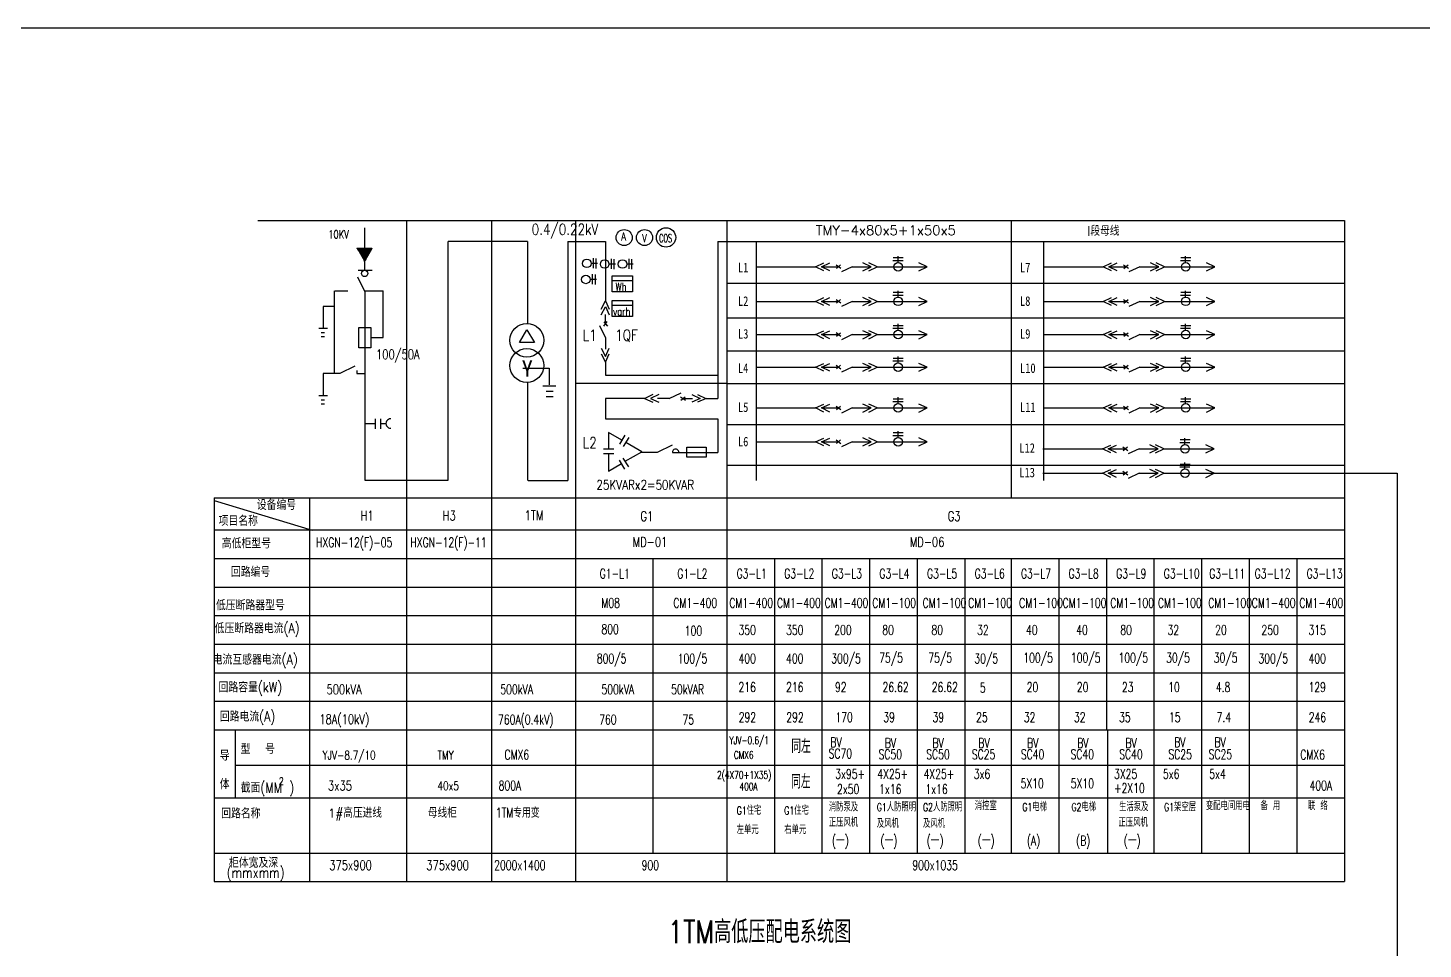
# Model space of a CAD drawing. Extents: x -170759 to 304867, y -311201 to 112352.
# Drawn here: x -86677 to -52044, y 8498 to 31360 of the extents above; entities that cross this region are included whole.
import ezdxf

# ---------------------------------------------------------------- set-up
doc = ezdxf.new("R2010")
doc.units = 0
doc.linetypes.add('CENTER2', pattern=[1.125, 0.75, -0.125, 0.125, -0.125])
doc.layers.get('0').update_dxf_attribs({"linetype": 'CONTINUOUS'})
doc.layers.add('LAYER1', color=1, linetype='CONTINUOUS')
doc.styles.add('HZFS', font='txt.shx', dxfattribs={"width": 0.8, "bigfont": 'msi_fsx.shx'})
doc.styles.add('HZS', font='txt', dxfattribs={"width": 0.7, "bigfont": 'HZS'})

msp = doc.modelspace()

# ---------------------------------------------------------------- hatches: boundary and pattern name
at = {"layer": 'LAYER1'}
h = msp.add_hatch(dxfattribs=at)
h.set_pattern_fill('ANSI31', color=256, scale=2.363636, style=0)
h.set_pattern_definition([(45, (-80313.4157, 7923.24925), (-0.2089179126, 0.2089179126), [])])
h.paths.add_polyline_path([(-78509.24282, 25893.03421), (-78320.73778, 25566.53389), (-78132.23273, 25893.03421)])

# ---------------------------------------------------------------- linework, layer by layer
for p, q in [((-80970.48861, 26582.46873), (-53997.73842, 26582.46873)), ((-77281.72627, 26582.46873), (-77281.72627, 10171.73502)), ((-75168.13085, 26582.46873), (-75168.13085, 10171.73502)), ((-73087.60491, 26582.46873), (-73087.60491, 10171.73502)), ((-69328.96659, 26582.46873), (-69328.96659, 19695.90723)), ((-62270.46569, 26582.46873), (-62270.46569, 19695.90723)), ((-53997.73842, 26582.46873), (-53997.73842, 10171.73502)), ((-69328.96659, 22534.22937), (-73087.60491, 22534.22937)), ((-69328.96659, 19695.90723), (-69328.96659, 10171.73502)), ((-71161.37266, 18192.4931), (-71161.37266, 10880.82593)), ((-68147.14841, 18192.4931), (-68147.14841, 13937.94764)), ((-66965.33022, 18192.4931), (-66965.33022, 13937.94764)), ((-65783.51204, 18192.4931), (-65783.51204, 10880.82593)), ((-64601.69386, 18192.4931), (-64601.69386, 10880.82593)), ((-63419.87568, 18192.4931), (-63419.87568, 10880.82593)), ((-62270.46569, 18192.4931), (-62270.46569, 10880.82593)), ((-61088.64751, 18192.4931), (-61088.64751, 10880.82593)), ((-59906.82933, 18192.4931), (-59906.82933, 13937.94764)), ((-58725.01115, 18192.4931), (-58725.01115, 10880.82593)), ((-57543.19297, 18192.4931), (-57543.19297, 13937.94764)), ((-56361.37478, 18192.4931), (-56361.37478, 10880.82593)), ((-55179.5566, 18192.4931), (-55179.5566, 10880.82593)), ((-68147.14841, 13953.88932), (-68147.14841, 10880.82593)), ((-66965.33022, 13953.88932), (-66965.33022, 10880.82593)), ((-59874.42113, 13937.94764), (-59874.42113, 10880.82593)), ((-57543.19297, 13937.94764), (-57543.19297, 10880.82593)), ((-56361.37478, 13937.94764), (-56361.37478, 10880.82593))]:
    msp.add_line(p, q)
at = {"color": 0}
for p, q in [((-82053.44754, 19695.90723), (-82053.44754, 10171.73502)), ((-82053.44754, 19694.72542), (-82052.26572, 19695.90723)), ((-82053.44754, 19629.16673), (-79622.19998, 18897.03159)), ((-79689.81117, 19695.90723), (-79689.81117, 10171.73502)), ((-81533.4781, 13937.94764), (-81533.4781, 12255.00128))]:
    msp.add_line(p, q, dxfattribs=at)
msp.add_lwpolyline([(-90090.22919, 31360.00476), (-22667.39095, 31360.00476), (-22667.39095, -14134.71381), (-90090.22919, -14134.71381)], close=True)
at = {"layer": 'LAYER1'}
for p, q in [((-78315.09354, 25343.96417), (-78315.09354, 26396.02181)), ((-76245.57125, 20132.76919), (-76245.57125, 26056.15048)), ((-74277.44593, 26056.15048), (-76245.57125, 26056.15048)), ((-74277.44593, 26056.15048), (-74277.44593, 24026.54588)), ((-73276.30192, 26056.15048), (-73276.30192, 20124.24696)), ((-73276.30192, 26056.15048), (-72341.10997, 26056.15048)), ((-72341.10997, 26056.15048), (-72341.10997, 24586.6467)), ((-72341.10997, 26056.15048), (-72341.10997, 24586.6467)), ((-69552.41377, 26056.15048), (-69552.41377, 22162.50197)), ((-69552.41377, 26056.15048), (-53997.73842, 26056.15048)), ((-68600.07463, 26056.15048), (-68600.07463, 20124.24696)), ((-61463.45495, 26056.15048), (-61463.45495, 20124.24696)), ((-72645.01163, 25647.93493), (-72645.01163, 25396.78086)), ((-72576.52564, 25639.74544), (-72576.52564, 25388.59137)), ((-72202.43385, 25631.55595), (-72202.43385, 25380.40188)), ((-71759.85607, 25631.5559), (-71759.85607, 25380.40183)), ((-65197.48602, 25659.53246), (-64946.33195, 25659.53246)), ((-65077.20811, 25540.00716), (-65077.20811, 25698.23211)), ((-58060.86633, 25659.53246), (-57809.71226, 25659.53246)), ((-57940.58843, 25540.00716), (-57940.58843, 25698.23211)), ((-78479.012, 25347.09959), (-78133.5004, 25347.09959)), ((-72696.05094, 25519.46753), (-72537.82599, 25519.46753)), ((-72253.47316, 25503.08855), (-72095.24821, 25503.08855)), ((-72133.94786, 25623.36645), (-72133.94786, 25372.21238)), ((-71810.89538, 25503.0885), (-71652.67043, 25503.0885)), ((-71691.37008, 25623.3664), (-71691.37008, 25372.21233)), ((-68600.07463, 25432.56869), (-67123.64655, 25432.56869)), ((-67123.64655, 25432.56869), (-66917.30234, 25526.43449)), ((-66917.49942, 25329.4149), (-67123.64655, 25432.56869)), ((-66980.27443, 25432.56869), (-66773.93021, 25526.43449)), ((-66774.1273, 25329.4149), (-66980.27443, 25432.56869)), ((-66980.27443, 25432.56869), (-66559.686, 25432.56869)), ((-66496.47216, 25385.95384), (-66614.90998, 25473.29169)), ((-66608.6764, 25392.19226), (-66502.70574, 25479.53011)), ((-66213.18171, 25433.43781), (-66482.46717, 25306.31759)), ((-66213.18171, 25433.43781), (-65742.84426, 25433.43781)), ((-65742.84426, 25433.43781), (-65949.18847, 25527.30362)), ((-65948.99138, 25330.28403), (-65742.84426, 25433.43781)), ((-65599.47214, 25433.43781), (-65805.81635, 25527.30362)), ((-65805.61926, 25330.28403), (-65599.47214, 25433.43781)), ((-65599.47214, 25433.43781), (-64354.53983, 25433.43781)), ((-65205.67551, 25591.04647), (-64954.52144, 25591.04647)), ((-64354.53983, 25433.43781), (-64560.88405, 25527.30362)), ((-64560.68696, 25330.28403), (-64354.53983, 25433.43781)), ((-61463.45495, 25432.56869), (-59987.02687, 25432.56869)), ((-59987.02687, 25432.56869), (-59780.68265, 25526.43449)), ((-59780.87974, 25329.4149), (-59987.02687, 25432.56869)), ((-59843.65474, 25432.56869), (-59637.31053, 25526.43449)), ((-59637.50762, 25329.4149), (-59843.65474, 25432.56869)), ((-59843.65474, 25432.56869), (-59423.06631, 25432.56869)), ((-59359.85248, 25385.95384), (-59478.2903, 25473.29169)), ((-59472.05672, 25392.19226), (-59366.08605, 25479.53011)), ((-59076.56203, 25433.43781), (-59345.84749, 25306.31759)), ((-59076.56203, 25433.43781), (-58606.22457, 25433.43781)), ((-58606.22457, 25433.43781), (-58812.56879, 25527.30362)), ((-58812.3717, 25330.28403), (-58606.22457, 25433.43781)), ((-58462.85245, 25433.43781), (-58669.19666, 25527.30362)), ((-58668.99958, 25330.28403), (-58462.85245, 25433.43781)), ((-58462.85245, 25433.43781), (-57217.92015, 25433.43781)), ((-58069.05583, 25591.04647), (-57817.90176, 25591.04647)), ((-57217.92015, 25433.43781), (-57424.26436, 25527.30362)), ((-57424.06727, 25330.28403), (-57217.92015, 25433.43781)), ((-78495.25091, 25184.40939), (-78311.13458, 24808.89808)), ((-72719.43344, 25122.27357), (-72561.20849, 25122.27357)), ((-72668.39413, 25250.74097), (-72668.39413, 24999.5869)), ((-72599.90814, 25242.55148), (-72599.90814, 24991.39741)), ((-72174.815, 25092.7095), (-71671.14033, 25092.7095)), ((-78310.49515, 24806.72237), (-78310.49515, 20132.76919)), ((-67123.64655, 24572.39417), (-66917.30234, 24666.25997)), ((-66980.27443, 24572.39417), (-66773.93021, 24666.25997)), ((-66496.47216, 24525.77932), (-66614.90998, 24613.11717)), ((-66608.6764, 24532.01774), (-66502.70574, 24619.35559)), ((-65742.84426, 24573.26329), (-65949.18847, 24667.1291)), ((-65599.47214, 24573.26329), (-65805.81635, 24667.1291)), ((-65205.67551, 24730.87194), (-64954.52144, 24730.87194)), ((-65197.48602, 24799.35793), (-64946.33195, 24799.35793)), ((-65077.20811, 24679.83264), (-65077.20811, 24838.05759)), ((-64354.53983, 24573.26329), (-64560.88405, 24667.1291)), ((-59987.02687, 24572.39417), (-59780.68265, 24666.25997)), ((-59843.65474, 24572.39417), (-59637.31053, 24666.25997)), ((-59359.85248, 24525.77932), (-59478.2903, 24613.11717)), ((-59472.05672, 24532.01774), (-59366.08605, 24619.35559)), ((-58606.22457, 24573.26329), (-58812.56879, 24667.1291)), ((-58462.85245, 24573.26329), (-58669.19666, 24667.1291)), ((-58069.05583, 24730.87194), (-57817.90176, 24730.87194)), ((-58060.86633, 24799.35793), (-57809.71226, 24799.35793)), ((-57940.58843, 24679.83264), (-57940.58843, 24838.05759)), ((-57217.92015, 24573.26329), (-57424.26436, 24667.1291)), ((-79063.31407, 24448.14228), (-79346.48227, 24448.14228)), ((-79346.48227, 24448.14228), (-79346.48227, 23906.42202)), ((-72443.39462, 24378.58899), (-72341.10997, 24582.99922)), ((-72443.39462, 24235.21687), (-72341.10997, 24439.62709)), ((-72341.10997, 24586.6467), (-72246.37503, 24378.3919)), ((-72341.10997, 24443.27458), (-72246.37503, 24235.01978)), ((-72337.93283, 24017.72301), (-72337.93283, 24250.1793)), ((-72174.815, 24483.18325), (-71671.14033, 24483.18325)), ((-68600.07463, 24572.39417), (-67123.64655, 24572.39417)), ((-66917.49942, 24469.24038), (-67123.64655, 24572.39417)), ((-66774.1273, 24469.24038), (-66980.27443, 24572.39417)), ((-66980.27443, 24572.39417), (-66559.686, 24572.39417)), ((-66213.18171, 24573.26329), (-66482.46717, 24446.14307)), ((-66213.18171, 24573.26329), (-65742.84426, 24573.26329)), ((-65948.99138, 24470.10951), (-65742.84426, 24573.26329)), ((-65805.61926, 24470.10951), (-65599.47214, 24573.26329)), ((-65599.47214, 24573.26329), (-64354.53983, 24573.26329)), ((-64560.68696, 24470.10951), (-64354.53983, 24573.26329)), ((-61463.45495, 24572.39417), (-59987.02687, 24572.39417)), ((-59780.87974, 24469.24038), (-59987.02687, 24572.39417)), ((-59637.50762, 24469.24038), (-59843.65474, 24572.39417)), ((-59843.65474, 24572.39417), (-59423.06631, 24572.39417)), ((-59076.56203, 24573.26329), (-59345.84749, 24446.14307)), ((-59076.56203, 24573.26329), (-58606.22457, 24573.26329)), ((-58812.3717, 24470.10951), (-58606.22457, 24573.26329)), ((-58668.99958, 24470.10951), (-58462.85245, 24573.26329)), ((-58462.85245, 24573.26329), (-57217.92015, 24573.26329)), ((-57424.06727, 24470.10951), (-57217.92015, 24573.26329)), ((-79456.29009, 23906.42202), (-79236.67445, 23906.42202)), ((-72339.67858, 23673.70024), (-72478.12394, 23966.97632)), ((-72384.54767, 23954.50917), (-72297.20982, 24072.94699)), ((-72378.30925, 24066.71341), (-72290.97141, 23960.74275)), ((-65205.67551, 23907.23909), (-64954.52144, 23907.23909)), ((-65197.48602, 23975.72508), (-64946.33195, 23975.72508)), ((-65077.20811, 23856.19978), (-65077.20811, 24014.42473)), ((-58069.05583, 23907.23909), (-57817.90176, 23907.23909)), ((-58060.86633, 23975.72508), (-57809.71226, 23975.72508)), ((-57940.58843, 23856.19978), (-57940.58843, 24014.42473)), ((-79393.54276, 23796.69954), (-79315.10857, 23796.69954)), ((-79393.54276, 23702.65169), (-79315.10857, 23702.65169)), ((-78166.94371, 23672.72751), (-77854.24208, 23672.72751)), ((-72339.67858, 23673.70024), (-72339.07317, 23670.99959)), ((-72339.07317, 23670.99959), (-72339.07317, 23385.41658)), ((-68600.07463, 23748.76131), (-67123.64655, 23748.76131)), ((-67123.64655, 23748.76131), (-66917.30234, 23842.62712)), ((-66917.49942, 23645.60753), (-67123.64655, 23748.76131)), ((-66980.27443, 23748.76131), (-66773.93021, 23842.62712)), ((-66774.1273, 23645.60753), (-66980.27443, 23748.76131)), ((-66980.27443, 23748.76131), (-66559.686, 23748.76131)), ((-66496.47216, 23702.14647), (-66614.90998, 23789.48432)), ((-66608.6764, 23708.38489), (-66502.70574, 23795.72273)), ((-66213.18171, 23749.63044), (-66482.46717, 23622.51021)), ((-66213.18171, 23749.63044), (-65742.84426, 23749.63044)), ((-65742.84426, 23749.63044), (-65949.18847, 23843.49625)), ((-65948.99138, 23646.47666), (-65742.84426, 23749.63044)), ((-65599.47214, 23749.63044), (-65805.81635, 23843.49625)), ((-65805.61926, 23646.47666), (-65599.47214, 23749.63044)), ((-65599.47214, 23749.63044), (-64354.53983, 23749.63044)), ((-64354.53983, 23749.63044), (-64560.88405, 23843.49625)), ((-64560.68696, 23646.47666), (-64354.53983, 23749.63044)), ((-61463.45495, 23748.76131), (-59987.02687, 23748.76131)), ((-59987.02687, 23748.76131), (-59780.68265, 23842.62712)), ((-59780.87974, 23645.60753), (-59987.02687, 23748.76131)), ((-59843.65474, 23748.76131), (-59637.31053, 23842.62712)), ((-59637.50762, 23645.60753), (-59843.65474, 23748.76131)), ((-59843.65474, 23748.76131), (-59423.06631, 23748.76131)), ((-59359.85248, 23702.14647), (-59478.2903, 23789.48432)), ((-59472.05672, 23708.38489), (-59366.08605, 23795.72273)), ((-59076.56203, 23749.63044), (-59345.84749, 23622.51021)), ((-59076.56203, 23749.63044), (-58606.22457, 23749.63044)), ((-58606.22457, 23749.63044), (-58812.56879, 23843.49625)), ((-58812.3717, 23646.47666), (-58606.22457, 23749.63044)), ((-58462.85245, 23749.63044), (-58669.19666, 23843.49625)), ((-58668.99958, 23646.47666), (-58462.85245, 23749.63044)), ((-58462.85245, 23749.63044), (-57217.92015, 23749.63044)), ((-57217.92015, 23749.63044), (-57424.26436, 23843.49625)), ((-57424.06727, 23646.47666), (-57217.92015, 23749.63044)), ((-72443.39462, 23411.99154), (-72341.10997, 23207.58131)), ((-72443.39462, 23268.61941), (-72341.10997, 23064.20919)), ((-72341.10997, 23203.93382), (-72246.37503, 23412.18862)), ((-72341.10997, 23060.5617), (-72246.37503, 23268.8165)), ((-65077.20811, 23048.06398), (-65077.20811, 23206.28893)), ((-57940.58843, 23048.06398), (-57940.58843, 23206.28893)), ((-78559.12205, 22964.16002), (-78934.63336, 22780.0437)), ((-78513.59373, 22857.83846), (-78513.59373, 22780.0437)), ((-74391.8818, 22916.90546), (-73733.76453, 22916.90546)), ((-73733.76453, 22916.90546), (-73733.76453, 22505.90185)), ((-72341.10997, 23064.20919), (-72341.10997, 22742.97949)), ((-68600.07463, 22940.62551), (-67123.64655, 22940.62551)), ((-67123.64655, 22940.62551), (-66917.30234, 23034.49132)), ((-66917.49942, 22837.47173), (-67123.64655, 22940.62551)), ((-66980.27443, 22940.62551), (-66773.93021, 23034.49132)), ((-66774.1273, 22837.47173), (-66980.27443, 22940.62551)), ((-66980.27443, 22940.62551), (-66559.686, 22940.62551)), ((-66496.47216, 22894.01066), (-66614.90998, 22981.34851)), ((-66608.6764, 22900.24908), (-66502.70574, 22987.58693)), ((-66213.18171, 22941.49463), (-66482.46717, 22814.37441)), ((-66213.18171, 22941.49463), (-65742.84426, 22941.49463)), ((-65742.84426, 22941.49463), (-65949.18847, 23035.36044)), ((-65948.99138, 22838.34085), (-65742.84426, 22941.49463)), ((-65599.47214, 22941.49463), (-65805.81635, 23035.36044)), ((-65805.61926, 22838.34085), (-65599.47214, 22941.49463)), ((-65599.47214, 22941.49463), (-64354.53983, 22941.49463)), ((-65205.67551, 23099.10329), (-64954.52144, 23099.10329)), ((-65197.48602, 23167.58928), (-64946.33195, 23167.58928)), ((-64354.53983, 22941.49463), (-64560.88405, 23035.36044)), ((-64560.68696, 22838.34085), (-64354.53983, 22941.49463)), ((-61463.45495, 22940.62551), (-59987.02687, 22940.62551)), ((-59987.02687, 22940.62551), (-59780.68265, 23034.49132)), ((-59780.87974, 22837.47173), (-59987.02687, 22940.62551)), ((-59843.65474, 22940.62551), (-59637.31053, 23034.49132)), ((-59637.50762, 22837.47173), (-59843.65474, 22940.62551)), ((-59843.65474, 22940.62551), (-59423.06631, 22940.62551)), ((-59359.85248, 22894.01066), (-59478.2903, 22981.34851)), ((-59472.05672, 22900.24908), (-59366.08605, 22987.58693)), ((-59076.56203, 22941.49463), (-59345.84749, 22814.37441)), ((-59076.56203, 22941.49463), (-58606.22457, 22941.49463)), ((-58606.22457, 22941.49463), (-58812.56879, 23035.36044)), ((-58812.3717, 22838.34085), (-58606.22457, 22941.49463)), ((-58462.85245, 22941.49463), (-58669.19666, 23035.36044)), ((-58668.99958, 22838.34085), (-58462.85245, 22941.49463)), ((-58462.85245, 22941.49463), (-57217.92015, 22941.49463)), ((-58069.05583, 23099.10329), (-57817.90176, 23099.10329)), ((-58060.86633, 23167.58928), (-57809.71226, 23167.58928)), ((-57217.92015, 22941.49463), (-57424.26436, 23035.36044)), ((-57424.06727, 22838.34085), (-57217.92015, 22941.49463)), ((-78936.80907, 22779.40427), (-79346.48227, 22779.40427)), ((-79346.48227, 22779.40427), (-79346.48227, 22237.68401)), ((-79011.94595, 22780.0437), (-79014.12166, 22779.40427)), ((-78961.19274, 22780.0437), (-78963.36845, 22779.40427)), ((-78513.59373, 22780.0437), (-78310.49515, 22780.0437)), ((-74277.44593, 22563.51154), (-74277.44593, 20124.24696)), ((-72341.10997, 22742.97949), (-69552.41377, 22742.97949)), ((-79456.29009, 22237.68401), (-79236.67445, 22237.68401)), ((-73898.29383, 22473.02159), (-73569.23515, 22473.02159)), ((-73816.02913, 22341.50045), (-73635.04692, 22341.50045)), ((-73816.02913, 22209.97927), (-73635.04692, 22209.97927)), ((-71161.63931, 22264.78663), (-71366.04954, 22162.50197)), ((-71018.26719, 22264.78663), (-71222.67741, 22162.50197)), ((-70756.55849, 22161.07059), (-70463.2824, 22299.51594)), ((-70475.74955, 22205.93968), (-70357.31173, 22118.60183)), ((-70363.54531, 22199.70126), (-70469.51597, 22112.36341)), ((-70195.04185, 22264.78663), (-69990.63163, 22162.50197)), ((-70051.66973, 22264.78663), (-69847.25951, 22162.50197)), ((-65077.20811, 22034.84246), (-65077.20811, 22193.06741)), ((-57940.58843, 22034.84246), (-57940.58843, 22193.06741)), ((-79393.54276, 22127.96152), (-79315.10857, 22127.96152)), ((-79393.54276, 22033.91367), (-79315.10857, 22033.91367)), ((-71369.69702, 22162.50197), (-72336.01858, 22162.50197)), ((-72336.01858, 22162.50197), (-72336.01858, 21654.15469)), ((-71369.69702, 22162.50197), (-71161.44222, 22067.76704)), ((-71226.3249, 22162.50197), (-71018.0701, 22067.76704)), ((-70759.25913, 22160.46518), (-71044.84214, 22160.46518)), ((-70756.55849, 22161.07059), (-70759.25913, 22160.46518)), ((-70412.53571, 22159.32483), (-70180.07942, 22159.32483)), ((-69986.98414, 22162.50197), (-70195.23894, 22067.76704)), ((-69843.61202, 22162.50197), (-70051.86682, 22067.76704)), ((-69843.61202, 22162.50197), (-69552.41377, 22162.50197)), ((-68600.07463, 21927.40399), (-67123.64655, 21927.40399)), ((-67123.64655, 21927.40399), (-66917.30234, 22021.2698)), ((-66917.49942, 21824.25021), (-67123.64655, 21927.40399)), ((-66980.27443, 21927.40399), (-66773.93021, 22021.2698)), ((-66774.1273, 21824.25021), (-66980.27443, 21927.40399)), ((-66980.27443, 21927.40399), (-66559.686, 21927.40399)), ((-66496.47216, 21880.78915), (-66614.90998, 21968.127)), ((-66608.6764, 21887.02756), (-66502.70574, 21974.36541)), ((-66213.18171, 21928.27312), (-66482.46717, 21801.15289)), ((-66213.18171, 21928.27312), (-65742.84426, 21928.27312)), ((-65742.84426, 21928.27312), (-65949.18847, 22022.13892)), ((-65948.99138, 21825.11933), (-65742.84426, 21928.27312)), ((-65599.47214, 21928.27312), (-65805.81635, 22022.13892)), ((-65805.61926, 21825.11933), (-65599.47214, 21928.27312)), ((-65599.47214, 21928.27312), (-64354.53983, 21928.27312)), ((-65205.67551, 22085.88177), (-64954.52144, 22085.88177)), ((-65197.48602, 22154.36776), (-64946.33195, 22154.36776)), ((-64354.53983, 21928.27312), (-64560.88405, 22022.13892)), ((-64560.68696, 21825.11933), (-64354.53983, 21928.27312)), ((-61463.45495, 21927.40399), (-59987.02687, 21927.40399)), ((-59987.02687, 21927.40399), (-59780.68265, 22021.2698)), ((-59780.87974, 21824.25021), (-59987.02687, 21927.40399)), ((-59843.65474, 21927.40399), (-59637.31053, 22021.2698)), ((-59637.50762, 21824.25021), (-59843.65474, 21927.40399)), ((-59843.65474, 21927.40399), (-59423.06631, 21927.40399)), ((-59359.85248, 21880.78915), (-59478.2903, 21968.127)), ((-59472.05672, 21887.02756), (-59366.08605, 21974.36541)), ((-59076.56203, 21928.27312), (-59345.84749, 21801.15289)), ((-59076.56203, 21928.27312), (-58606.22457, 21928.27312)), ((-58606.22457, 21928.27312), (-58812.56879, 22022.13892)), ((-58812.3717, 21825.11933), (-58606.22457, 21928.27312)), ((-58462.85245, 21928.27312), (-58669.19666, 22022.13892)), ((-58668.99958, 21825.11933), (-58462.85245, 21928.27312)), ((-58462.85245, 21928.27312), (-57217.92015, 21928.27312)), ((-58069.05583, 22085.88177), (-57817.90176, 22085.88177)), ((-58060.86633, 22154.36776), (-57809.71226, 22154.36776)), ((-57217.92015, 21928.27312), (-57424.26436, 22022.13892)), ((-57424.06727, 21825.11933), (-57217.92015, 21928.27312)), ((-78310.49515, 21541.41753), (-78059.14572, 21541.41753)), ((-78059.14572, 21658.62278), (-78059.14572, 21407.46871)), ((-77925.09262, 21658.62278), (-77925.09262, 21407.46871)), ((-77925.09262, 21541.41753), (-77790.94844, 21541.41753)), ((-72336.01858, 21654.15469), (-69549.80101, 21654.15469)), ((-69549.80101, 21654.15469), (-69549.80101, 20822.96495)), ((-71858.069, 21252.04749), (-71991.75337, 21032.03261)), ((-71763.70361, 21194.70965), (-71897.38798, 20974.69477)), ((-67123.64655, 21087.94304), (-66917.30234, 21181.80884)), ((-66980.27443, 21087.94304), (-66773.93021, 21181.80884)), ((-66496.47216, 21041.32819), (-66614.90998, 21128.66604)), ((-66608.6764, 21047.56661), (-66502.70574, 21134.90446)), ((-65742.84426, 21088.81216), (-65949.18847, 21182.67797)), ((-65599.47214, 21088.81216), (-65805.81635, 21182.67797)), ((-65205.67551, 21246.42082), (-64954.52144, 21246.42082)), ((-65197.48602, 21314.90681), (-64946.33195, 21314.90681)), ((-65077.20811, 21195.38151), (-65077.20811, 21353.60646)), ((-64354.53983, 21088.81216), (-64560.88405, 21182.67797)), ((-58077.07043, 21141.14624), (-57825.91636, 21141.14624)), ((-57956.79253, 21021.62094), (-57956.79253, 21179.84589)), ((-72135.65549, 20903.95186), (-72393.10074, 20903.95186)), ((-72135.65549, 20793.53242), (-72393.10074, 20793.53242)), ((-71059.16952, 20822.96495), (-71468.96999, 20822.96495)), ((-71056.92656, 20823.48523), (-71059.16952, 20822.96495)), ((-70680.88149, 21007.86326), (-71056.92656, 20823.48523)), ((-70677.26552, 20822.96495), (-69549.80101, 20822.96495)), ((-68600.07463, 21087.94304), (-67123.64655, 21087.94304)), ((-66917.49942, 20984.78925), (-67123.64655, 21087.94304)), ((-66774.1273, 20984.78925), (-66980.27443, 21087.94304)), ((-66980.27443, 21087.94304), (-66559.686, 21087.94304)), ((-66213.18171, 21088.81216), (-66482.46717, 20961.69194)), ((-66213.18171, 21088.81216), (-65742.84426, 21088.81216)), ((-65948.99138, 20985.65838), (-65742.84426, 21088.81216)), ((-65805.61926, 20985.65838), (-65599.47214, 21088.81216)), ((-65599.47214, 21088.81216), (-64354.53983, 21088.81216)), ((-64560.68696, 20985.65838), (-64354.53983, 21088.81216)), ((-61479.65905, 20914.18247), (-60003.23096, 20914.18247)), ((-60003.23096, 20914.18247), (-59796.88675, 21008.04828)), ((-59797.08384, 20811.02869), (-60003.23096, 20914.18247)), ((-59859.85884, 20914.18247), (-59653.51463, 21008.04828)), ((-59653.71172, 20811.02869), (-59859.85884, 20914.18247)), ((-59859.85884, 20914.18247), (-59439.27041, 20914.18247)), ((-59376.05658, 20867.56763), (-59494.49439, 20954.90548)), ((-59488.26082, 20873.80605), (-59382.29015, 20961.14389)), ((-59092.76612, 20915.0516), (-59362.05159, 20787.93137)), ((-59092.76612, 20915.0516), (-58622.42867, 20915.0516)), ((-58622.42867, 20915.0516), (-58828.77288, 21008.91741)), ((-58828.5758, 20811.89782), (-58622.42867, 20915.0516)), ((-58479.05655, 20915.0516), (-58685.40076, 21008.91741)), ((-58685.20368, 20811.89782), (-58479.05655, 20915.0516)), ((-58479.05655, 20915.0516), (-57234.12425, 20915.0516)), ((-58085.25993, 21072.66025), (-57834.10586, 21072.66025)), ((-57234.12425, 20915.0516), (-57440.46846, 21008.91741)), ((-57440.27137, 20811.89782), (-57234.12425, 20915.0516)), ((-71858.069, 20408.63018), (-71991.75337, 20628.64506)), ((-71763.70361, 20465.96802), (-71897.38798, 20685.9829)), ((-58085.25993, 20465.83487), (-57834.10586, 20465.83487)), ((-58077.07043, 20534.32086), (-57825.91636, 20534.32086)), ((-57956.79253, 20414.79556), (-57956.79253, 20573.02051)), ((-78310.49515, 20132.76919), (-76245.57125, 20132.76919)), ((-74262.35294, 20124.24696), (-73276.30192, 20124.24696)), ((-61479.65905, 20307.35709), (-60003.23096, 20307.35709)), ((-60003.23096, 20307.35709), (-59796.88675, 20401.2229)), ((-59797.08384, 20204.20331), (-60003.23096, 20307.35709)), ((-59859.85884, 20307.35709), (-59653.51463, 20401.2229)), ((-59653.71172, 20204.20331), (-59859.85884, 20307.35709)), ((-59859.85884, 20307.35709), (-59439.27041, 20307.35709)), ((-59376.05658, 20260.74225), (-59494.49439, 20348.0801)), ((-59488.26082, 20266.98067), (-59382.29015, 20354.31851)), ((-59092.76612, 20308.22622), (-59362.05159, 20181.10599)), ((-59092.76612, 20308.22622), (-58622.42867, 20308.22622)), ((-58622.42867, 20308.22622), (-58828.77288, 20402.09202)), ((-58828.5758, 20205.07243), (-58622.42867, 20308.22622)), ((-58479.05655, 20308.22622), (-58685.40076, 20402.09202)), ((-58685.20368, 20205.07243), (-58479.05655, 20308.22622)), ((-58479.05655, 20308.22622), (-57234.12425, 20308.22622)), ((-57234.12425, 20308.22622), (-57440.46846, 20402.09202)), ((-57440.27137, 20205.07243), (-57234.12425, 20308.22622)), ((-57250.32835, 20308.22622), (-52684.3734, 20308.22622)), ((-52684.3734, 20308.22622), (-52684.3734, 1115.07803)), ((-82053.44754, 19695.90723), (-53997.73842, 19695.90723)), ((-82053.44754, 10171.73502), (-53997.73842, 10171.73502)), ((-82053.44754, 10171.73502), (-53997.73842, 10171.73502))]:
    msp.add_line(p, q, dxfattribs=at)
at = {"layer": 'LAYER1', "color": 0}
for p, q in [((-69328.96659, 25026.17255), (-53997.73842, 25026.17255)), ((-69328.96659, 24165.99803), (-53997.73842, 24165.99803)), ((-69328.96659, 23342.36518), (-53997.73842, 23342.36518)), ((-69328.96659, 22534.22937), (-53997.73842, 22534.22937)), ((-69328.96659, 21521.00785), (-53997.73842, 21521.00785)), ((-69328.96659, 20507.78634), (-53997.73842, 20507.78634)), ((-82053.44754, 18901.58401), (-53997.73842, 18901.58401)), ((-82053.44754, 18192.4931), (-53997.73842, 18192.4931)), ((-82053.44754, 17483.40219), (-53997.73842, 17483.40219)), ((-82053.44754, 16774.31128), (-53997.73842, 16774.31128)), ((-82053.44754, 16065.22037), (-53997.73842, 16065.22037)), ((-82053.44754, 15356.12946), (-53997.73842, 15356.12946)), ((-82053.44754, 15356.12946), (-53997.73842, 15356.12946)), ((-82053.44754, 14647.03855), (-53997.73842, 14647.03855)), ((-82053.44754, 13937.94764), (-53997.73842, 13937.94764)), ((-81533.4781, 13065.5183), (-53997.73842, 13065.5183)), ((-82053.44754, 12255.00128), (-53997.73842, 12255.00128)), ((-82053.44754, 10880.82593), (-53997.73842, 10880.82593))]:
    msp.add_line(p, q, dxfattribs=at)
at = {"layer": 'LAYER1', "linetype": 'CENTER2'}
for p, q in [((-79063.31407, 22779.40427), (-79063.31407, 24834.19969)), ((-79063.31407, 24834.19969), (-78735.07306, 24834.19969)), ((-78311.13458, 24834.19969), (-77854.24208, 24834.19969)), ((-77854.24208, 23672.72751), (-77854.24208, 24834.19969))]:
    msp.add_line(p, q, dxfattribs=at)
at = {"layer": 'LAYER1'}
for points in [[(-72174.815, 25207.12395), (-71671.14033, 25207.12395), (-71671.14033, 24806.53075), (-72174.815, 24806.53075)], [(-72174.815, 24597.5977), (-71671.14033, 24597.5977), (-71671.14033, 24197.0045), (-72174.815, 24197.0045)], [(-78464.99361, 23923.52177), (-78166.94371, 23923.52177), (-78166.94371, 23421.93325), (-78464.99361, 23421.93325)], [(-74288.85496, 23868.72258), (-74104.45446, 23549.33154), (-74473.25546, 23549.33154)], [(-69843.1669, 20953.02718), (-69843.1669, 20707.65049), (-70321.27952, 20707.65049), (-70321.27952, 20953.02718)]]:
    msp.add_lwpolyline(points, close=True, dxfattribs=at)
for points in [[(-71933.69846, 21127.57814), (-72267.94815, 21320.55729), (-72267.94815, 20903.95186)], [(-72267.94815, 20793.53242), (-72267.94815, 20361.67469), (-71943.39394, 20549.05615)], [(-71847.7439, 20604.27973), (-71437.53146, 20841.11599), (-71838.04841, 21072.35456)]]:
    msp.add_lwpolyline(points, dxfattribs=at)
for centre, radius in [((-71875.95544, 26156.82735), 200), ((-71370.59925, 26156.82735), 200), ((-70837.37398, 26159.1545), 240), ((-78316.21363, 25266.72006), 78.91266), ((-72802.62029, 25516.34824), 106.61499), ((-72360.04251, 25499.96926), 106.61499), ((-71917.46473, 25499.96921), 106.61499), ((-65074.08882, 25433.43781), 106.61499), ((-57937.46914, 25433.43781), 106.61499), ((-72826.00279, 25119.15428), 106.61499), ((-65074.08882, 24573.26329), 106.61499), ((-57937.46914, 24573.26329), 106.61499), ((-74292.94509, 23607.39145), 419.2038), ((-65074.08882, 23749.63044), 106.61499), ((-57937.46914, 23749.63044), 106.61499), ((-74292.94509, 22982.66598), 419.2038), ((-65074.08882, 22941.49463), 106.61499), ((-57937.46914, 22941.49463), 106.61499), ((-65074.08882, 21928.27312), 106.61499), ((-57937.46914, 21928.27312), 106.61499), ((-65074.08882, 21088.81216), 106.61499), ((-57953.67323, 20915.0516), 106.61499), ((-57953.67323, 20308.22622), 106.61499)]:
    msp.add_circle(centre, radius, dxfattribs=at)
for centre, radius, start, end in [((-77673.74319, 21541.41753), 117.20525, 87.029609759, 272.970390241), ((-70598.57082, 20828.82599), 78.91266, 355.74057779, 184.25942221)]:
    msp.add_arc(centre, radius, start, end, dxfattribs=at)

# ---------------------------------------------------------------- texts
for s, height, style, width, p in [('10KV', 200, 'HZFS', 0.75, (-79219.2665, 26136.78539)), ('0.4/0.22kV', 272.727273, 'HZS', 0.8, (-74173.0352, 26224.85652)), ('A', 200, 'HZFS', 0.75, (-71946.52981, 26085.09103)), ('V', 200, 'HZFS', 0.75, (-71426.99169, 26041.18433)), ('COS', 200, 'HZFS', 0.6, (-71009.52359, 26041.18433)), ('Wh', 200, 'HZFS', 0.75, (-72090.93602, 24834.41178)), ('varh', 200, 'HZFS', 0.75, (-72150.23873, 24224.88553)), ('L1', 272.727273, 'HZS', 0.8, (-72902.39397, 23596.08453)), ('1QF', 272.727273, 'HZS', 0.8, (-72098.74673, 23596.08453)), ('100/50A', 240, 'HZS', 0.75, (-78035.05256, 23138.12171)), ('L2', 272.727273, 'HZS', 0.8, (-72902.39397, 20929.0958)), ('25KVARx2=50KVAR', 236.3636364, 'HZFS', 0.8, (-72565.63463, 19902.4997)), ('H1', 240, 'HZS', 0.75, (-78421.63109, 19135.99114)), ('H3', 240, 'HZS', 0.75, (-76379.73659, 19135.99114)), ('1TM', 240, 'HZS', 0.75, (-74343.35042, 19142.41651)), ('G1', 240, 'HZS', 0.75, (-71472.6714, 19121.37382)), ('G3', 240, 'HZS', 0.75, (-63843.70126, 19121.37382)), ('HXGN-12(F)-05', 240, 'HZS', 0.7, (-79524.56431, 18471.24514)), ('HXGN-12(F)-11', 240, 'HZS', 0.7, (-77182.12933, 18471.24514)), ('MD-01', 240, 'HZS', 0.75, (-71662.76398, 18482.30015)), ('MD-06', 240, 'HZS', 0.75, (-64783.47753, 18482.30015)), ('G1-L1', 240, 'HZFS', 0.7, (-72483.9464, 17697.30305)), ('G1-L2', 240, 'HZFS', 0.7, (-70557.71415, 17697.30305)), ('G3-L1', 240, 'HZFS', 0.7, (-69085.85838, 17697.30305)), ('G3-L2', 240, 'HZFS', 0.7, (-67904.0402, 17697.30305)), ('G3-L3', 240, 'HZFS', 0.7, (-66722.22202, 17697.30305)), ('G3-L4', 240, 'HZFS', 0.7, (-65540.40384, 17697.30305)), ('G3-L5', 240, 'HZFS', 0.7, (-64358.58566, 17697.30305)), ('G3-L6', 240, 'HZFS', 0.7, (-63176.76748, 17697.30305)), ('G3-L7', 240, 'HZFS', 0.7, (-62027.35749, 17697.30305)), ('G3-L8', 240, 'HZFS', 0.7, (-60845.53931, 17697.30305)), ('G3-L9', 240, 'HZFS', 0.7, (-59663.72113, 17697.30305)), ('G3-L10', 240, 'HZFS', 0.7, (-58481.90294, 17697.30305)), ('G3-L11', 240, 'HZFS', 0.7, (-57353.97593, 17697.30305)), ('G3-L12', 240, 'HZFS', 0.7, (-56226.04891, 17697.30305)), ('G3-L13', 240, 'HZFS', 0.7, (-54936.4484, 17697.30305)), ('M08', 240, 'HZFS', 0.7, (-72440.9465, 16968.94405)), ('CM1-400', 240, 'HZFS', 0.7, (-70654.54879, 16968.94405)), ('CM1-400', 240, 'HZFS', 0.7, (-69264.77068, 16968.94405)), ('CM1-400', 240, 'HZFS', 0.7, (-68082.9525, 16968.94405)), ('CM1-400', 240, 'HZFS', 0.7, (-66901.13432, 16968.94405)), ('CM1-100', 240, 'HZFS', 0.7, (-65718.52251, 16968.94405)), ('CM1-100', 240, 'HZFS', 0.7, (-64468.24616, 16968.94405)), ('CM1-100', 240, 'HZFS', 0.7, (-63337.42659, 16968.94405)), ('CM1-100', 240, 'HZFS', 0.7, (-62072.2016, 16968.94405)), ('CM1-100', 240, 'HZFS', 0.7, (-60992.04341, 16968.94405)), ('CM1-100', 240, 'HZFS', 0.7, (-59810.22522, 16968.94405)), ('CM1-100', 240, 'HZFS', 0.7, (-58627.61342, 16968.94405)), ('CM1-100', 240, 'HZFS', 0.7, (-57377.33707, 16968.94405)), ('CM1-400', 240, 'HZFS', 0.7, (-56297.17888, 16968.94405)), ('CM1-400', 240, 'HZFS', 0.7, (-55115.36069, 16968.94405)), ('800', 240, 'HZFS', 0.7, (-72440.9465, 16316.3512)), ('100', 240, 'HZFS', 0.7, (-70371.80948, 16279.75467)), ('350', 240, 'HZFS', 0.7, (-69038.63844, 16297.32893)), ('350', 240, 'HZFS', 0.7, (-67856.82026, 16297.32893)), ('200', 240, 'HZFS', 0.7, (-66660.89506, 16298.20757)), ('80', 240, 'HZFS', 0.7, (-65469.04208, 16298.20757)), ('80', 240, 'HZFS', 0.7, (-64248.30832, 16298.20757)), ('32', 240, 'HZFS', 0.7, (-63115.44051, 16298.20757)), ('40', 240, 'HZFS', 0.7, (-61901.21413, 16298.20757)), ('40', 240, 'HZFS', 0.7, (-60656.25103, 16298.20757)), ('80', 240, 'HZFS', 0.7, (-59559.95117, 16298.20757)), ('32', 240, 'HZFS', 0.7, (-58388.16779, 16298.20757)), ('20', 240, 'HZFS', 0.7, (-57206.3496, 16298.20757)), ('250', 240, 'HZFS', 0.7, (-56056.93962, 16298.20757)), ('315', 240, 'HZFS', 0.7, (-54889.22845, 16297.32893)), ('800/5', 240, 'HZFS', 0.7, (-72554.80852, 15589.11666)), ('100/5', 240, 'HZFS', 0.7, (-70547.20552, 15589.11666)), ('400', 240, 'HZFS', 0.7, (-69038.63844, 15588.23802)), ('400', 240, 'HZFS', 0.7, (-67856.82026, 15588.23802)), ('300/5', 240, 'HZFS', 0.7, (-66735.55071, 15589.11666)), ('75/5', 240, 'HZFS', 0.7, (-65546.17952, 15607.95324)), ('75/5', 240, 'HZFS', 0.7, (-64325.44576, 15607.95324)), ('30/5', 240, 'HZFS', 0.7, (-63183.33689, 15589.11666)), ('100/5', 240, 'HZFS', 0.7, (-61968.31677, 15607.95324)), ('100/5', 240, 'HZFS', 0.7, (-60786.49859, 15607.95324)), ('100/5', 240, 'HZFS', 0.7, (-59604.68041, 15607.95324)), ('30/5', 240, 'HZFS', 0.7, (-58422.86223, 15607.95324)), ('30/5', 240, 'HZFS', 0.7, (-57241.04405, 15607.95324)), ('300/5', 240, 'HZFS', 0.7, (-56131.59527, 15589.11666)), ('400', 240, 'HZFS', 0.7, (-54889.22845, 15588.23802)), ('500kVA', 240, 'HZS', 0.75, (-79263.91069, 14824.51155)), ('500kVA', 240, 'HZFS', 0.7, (-74950.02587, 14824.51155)), ('500kVA', 240, 'HZFS', 0.7, (-72440.48946, 14824.51155)), ('50kVAR', 240, 'HZFS', 0.7, (-70711.2395, 14824.51155)), ('216', 240, 'HZFS', 0.7, (-69038.63844, 14879.14711)), ('216', 240, 'HZFS', 0.7, (-67856.82026, 14879.14711)), ('92', 240, 'HZFS', 0.7, (-66644.24327, 14879.14711)), ('26.62', 240, 'HZFS', 0.7, (-65462.28234, 14879.14711)), ('26.62', 240, 'HZFS', 0.7, (-64241.54859, 14879.14711)), ('5', 240, 'HZFS', 0.7, (-63046.95687, 14863.54212)), ('20', 240, 'HZFS', 0.7, (-61884.4196, 14879.14711)), ('20', 240, 'HZFS', 0.7, (-60639.4565, 14879.14711)), ('23', 240, 'HZFS', 0.7, (-59520.78324, 14879.14711)), ('10', 240, 'HZFS', 0.7, (-58371.37325, 14879.14711)), ('4.8', 240, 'HZFS', 0.7, (-57189.55507, 14879.14711)), ('129', 240, 'HZFS', 0.7, (-54889.22845, 14879.14711)), ('18A(10kV)', 240, 'HZS', 0.75, (-79444.6834, 14084.27137)), ('760A(0.4kV)', 240, 'HZFS', 0.7, (-75006.16779, 14073.41349)), ('760', 240, 'HZFS', 0.7, (-72496.63138, 14073.41349)), ('75', 240, 'HZFS', 0.7, (-70429.83842, 14073.41349)), ('292', 240, 'HZFS', 0.7, (-69033.10633, 14132.80243)), ('292', 240, 'HZFS', 0.7, (-67851.28815, 14132.80243)), ('170', 240, 'HZFS', 0.7, (-66632.40093, 14132.80243)), ('39', 240, 'HZFS', 0.7, (-65443.10275, 14132.80243)), ('39', 240, 'HZFS', 0.7, (-64222.36899, 14132.80243)), ('25', 240, 'HZFS', 0.7, (-63139.42885, 14132.80243)), ('32', 240, 'HZFS', 0.7, (-61955.21383, 14132.80243)), ('32', 240, 'HZFS', 0.7, (-60710.25072, 14132.80243)), ('35', 240, 'HZFS', 0.7, (-59591.57746, 14132.80243)), ('15', 240, 'HZFS', 0.7, (-58352.19366, 14132.80243)), ('7.4', 240, 'HZFS', 0.7, (-57170.37547, 14132.80243)), ('246', 240, 'HZFS', 0.7, (-54883.69634, 14132.80243)), ('YJV-0.6/1', 192, 'HZFS', 0.7, (-69263.09343, 13584.7431)), ('同左', 345.6, 'HZFS', 0.7, (-67727.67358, 13362.39969)), ('BV', 240, 'HZFS', 0.7, (-66756.89075, 13512.47249)), ('BV', 240, 'HZFS', 0.7, (-65406.68566, 13493.99075)), ('BV', 240, 'HZFS', 0.7, (-64222.94401, 13493.99075)), ('BV', 240, 'HZFS', 0.7, (-63084.34149, 13493.99075)), ('BV', 240, 'HZFS', 0.7, (-61873.95657, 13493.99075)), ('BV', 240, 'HZFS', 0.7, (-60628.99347, 13493.99075)), ('BV', 240, 'HZFS', 0.7, (-59432.48948, 13493.99075)), ('BV', 240, 'HZFS', 0.7, (-58222.25255, 13512.47249)), ('BV', 240, 'HZFS', 0.7, (-57223.47061, 13512.47249)), ('YJV-8.7/10', 216, 'HZS', 0.75, (-79363.65836, 13203.41748)), ('TMY', 216, 'HZS', 0.75, (-76510.49523, 13203.41748)), ('CMX6', 240, 'HZFS', 0.7, (-74846.97305, 13203.41748)), ('CMX6', 192, 'HZFS', 0.7, (-69153.50999, 13220.75797)), ('SC70', 240, 'HZFS', 0.7, (-66800.41883, 13229.27531)), ('SC50', 240, 'HZFS', 0.7, (-65561.18923, 13210.79382)), ('SC50', 240, 'HZFS', 0.7, (-64377.44758, 13210.79382)), ('SC25', 240, 'HZFS', 0.7, (-63245.79478, 13210.79382)), ('SC40', 240, 'HZFS', 0.7, (-62028.46014, 13210.79382)), ('SC40', 240, 'HZFS', 0.7, (-60795.24221, 13210.79382)), ('SC40', 240, 'HZFS', 0.7, (-59586.99305, 13210.79382)), ('SC25', 240, 'HZFS', 0.7, (-58366.25971, 13210.79382)), ('SC25', 240, 'HZFS', 0.7, (-57367.47778, 13210.79382)), ('CMX6', 240, 'HZFS', 0.7, (-55093.16531, 13203.41748)), ('2(4X70+1X35)', 192, 'HZFS', 0.7, (-69569.85795, 12724.90211)), ('同左', 345.6, 'HZFS', 0.7, (-67731.54869, 12482.90846)), ('3x95+', 240, 'HZFS', 0.7, (-66637.43678, 12724.90211)), ('4X25+', 240, 'HZFS', 0.7, (-65591.90005, 12724.90211)), ('4X25+', 240, 'HZFS', 0.7, (-64443.24188, 12724.90211)), ('3x6', 240, 'HZFS', 0.7, (-63197.83816, 12724.90211)), ('3X25', 240, 'HZFS', 0.7, (-59715.96915, 12724.90211)), ('5x6', 240, 'HZFS', 0.7, (-58501.74277, 12724.90211)), ('5x4', 240, 'HZFS', 0.7, (-57352.33279, 12724.90211)), ('3x35', 240, 'HZS', 0.75, (-79227.17677, 12435.23722)), ('40x5', 216, 'HZS', 0.75, (-76510.49523, 12442.45109)), ('800A', 240, 'HZFS', 0.7, (-74991.98928, 12435.23722)), ('400A', 192, 'HZFS', 0.7, (-69013.96386, 12435.23722)), ('2x50', 240, 'HZFS', 0.7, (-66592.71543, 12348.17025)), ('1x16', 240, 'HZFS', 0.7, (-65547.1787, 12348.17025)), ('1x16', 240, 'HZFS', 0.7, (-64398.52053, 12348.17025)), ('5X10', 240, 'HZFS', 0.7, (-62034.88416, 12488.99984)), ('5X10', 240, 'HZFS', 0.7, (-60789.92106, 12488.99984)), ('+2X10', 240, 'HZFS', 0.7, (-59715.96915, 12374.73638)), ('400A', 240, 'HZFS', 0.7, (-54864.55387, 12435.23722)), ('1TM专用变', 240, 'HZFS', 0.7, (-75060.33128, 11761.98395)), ('(一)', 240, 'HZFS', 0.7, (-66718.54738, 11069.23186)), ('(一)', 240, 'HZFS', 0.7, (-65513.20987, 11069.23186)), ('(一)', 240, 'HZFS', 0.7, (-64367.34098, 11069.23186)), ('(一)', 240, 'HZFS', 0.7, (-63099.3712, 11069.23186)), ('(A)', 240, 'HZFS', 0.7, (-61878.3632, 11069.23186)), ('(B)', 240, 'HZFS', 0.7, (-60657.35542, 11069.23186)), ('(一)', 240, 'HZFS', 0.7, (-59475.53724, 11069.23186)), ('375x900', 240, 'HZS', 0.75, (-79194.73115, 10460.56565)), ('375x900', 240, 'HZS', 0.75, (-76786.23484, 10460.56565)), ('2000x1400', 240, 'HZFS', 0.7, (-75103.04693, 10460.56565)), ('900', 240, 'HZFS', 0.7, (-71442.78707, 10460.56565)), ('900x1035', 240, 'HZFS', 0.7, (-64723.20408, 10460.56565)), ('1TM高低压配电系统图', 560, 'HZFS', 0.8, (-70795.29663, 8646.12002))]:
    msp.add_text(s, height=height, dxfattribs=dict(style=style, width=width)).set_placement(p)
at = {"style": 'HZS'}
for s, p in [('TMY-4x80x5+1x50x5', (-67118.51848, 26217.53019)), (' I段母线', (-60598.66559, 26202.50159))]:
    msp.add_text(s, height=240, dxfattribs=at).set_placement(p)
at = {"color": 0}
for s, height, style, width, p in [('设备编号', 254.545455, 'HZFS', 0.8, (-80996.19848, 19396.93201)), ('项目名称', 254.545455, 'HZFS', 0.8, (-81944.69263, 19000.87051)), ('高低柜型号', 254.545455, 'HZFS', 0.8, (-81863.78107, 18442.09387)), ('回路编号', 254.545455, 'HZFS', 0.8, (-81637.22877, 17735.15471)), ('低压断路器型号', 254.545455, 'HZFS', 0.8, (-82009.42179, 16906.71318)), ('低压断路器电流(A)', 254.545455, 'HZFS', 0.8, (-82041.78623, 16335.24288)), ('电流互感器电流(A)', 254.545455, 'HZFS', 0.8, (-82090.33317, 15558.04559)), ('回路容量(kW)', 254.545455, 'HZFS', 0.8, (-81944.69263, 14871.21099)), ('回路电流(A)', 254.545455, 'HZFS', 0.8, (-81912.32801, 14144.88651)), ('型  号', 254.545455, 'HZFS', 0.8, (-81395.42385, 13337.35234)), ('导', 254.54545, 'HZFS', 0.8, (-81914.57674, 13175.39212)), ('体', 254.54545, 'HZFS', 0.8, (-81914.57674, 12466.30122)), ('截面(MM )', 254.545455, 'HZFS', 0.8, (-81395.42385, 12377.72926)), ('2', 181.81818, 'HZFS', 0.8, (-80449.93455, 12578.59097)), ('消防泵及', 200, 'HZS', 0.7, (-66796.09533, 11919.30483)), ('G1人防照明', 200, 'HZS', 0.7, (-65603.78588, 11919.30483)), ('G2人防照明', 200, 'HZS', 0.7, (-64457.91699, 11919.30483)), ('消控室', 200, 'HZS', 0.7, (-63172.45666, 11949.62071)), ('G1电梯', 200, 'HZS', 0.7, (-61992.64934, 11923.83236)), ('G2电梯', 200, 'HZS', 0.7, (-60771.64156, 11923.83236)), ('生活泵及', 200, 'HZS', 0.7, (-59589.82338, 11923.83236)), ('G1架空层', 200, 'HZS', 0.7, (-58472.13138, 11923.83236)), ('变配电间用电', 200, 'HZS', 0.7, (-57435.85497, 11949.62071)), ('备 用', 200, 'HZS', 0.7, (-56081.54756, 11949.62071)), ('联 络', 200, 'HZS', 0.7, (-54899.72938, 11949.62071)), ('回路名称', 254.545455, 'HZFS', 0.8, (-81879.96338, 11740.39858)), ('G1住宅', 200, 'HZS', 0.7, (-69083.55843, 11834.93413)), ('G1住宅', 200, 'HZS', 0.7, (-67901.74025, 11834.93413)), ('左单元', 200, 'HZS', 0.7, (-69083.55843, 11356.16548)), ('右单元', 200, 'HZS', 0.7, (-67901.74025, 11356.16548)), ('正压风机', 200, 'HZS', 0.7, (-66796.09533, 11536.971)), ('及风机', 200, 'HZS', 0.7, (-65603.78588, 11511.85362)), ('及风机', 200, 'HZS', 0.7, (-64457.91699, 11511.85362)), ('正压风机', 200, 'HZS', 0.7, (-59606.38548, 11536.971)), ('柜体宽及深', 254.545455, 'HZFS', 0.8, (-81685.77571, 10516.9733)), ('(mmxmm)', 254.545455, 'HZFS', 0.8, (-81743.55349, 10269.25672))]:
    msp.add_text(s, height=height, dxfattribs=dict(at, style=style, width=width)).set_placement(p)
at = {"color": 0, "style": 'HZS'}
for s, p in [('1#高压进线', (-79230.92928, 11761.98395)), ('母线柜', (-76748.48022, 11761.98395))]:
    msp.add_text(s, height=218.181818, dxfattribs=at).set_placement(p)
at = {"layer": 'LAYER1', "color": 0, "width": 0.8}
for s, p in [('L1', (-69050.50833, 25296.81457)), ('L7', (-62049.09374, 25296.81457)), ('L2', (-69050.50833, 24462.31074)), ('L8', (-62049.09374, 24462.31074)), ('L3', (-69050.50833, 23650.10585)), ('L9', (-62049.09374, 23650.10585)), ('L4', (-69050.50833, 22797.75813)), ('L10', (-62049.09374, 22797.75813)), ('L5', (-69050.50833, 21828.74853)), ('L11', (-62049.09374, 21828.74853)), ('L6', (-69050.50833, 20976.40081)), ('L12', (-62065.29783, 20815.52701)), ('L13', (-62065.29783, 20208.70163))]:
    msp.add_text(s, height=236.363636, dxfattribs=at).set_placement(p)
at = {"layer": 'LAYER1', "extrusion": (0, 0, -1), "insert": (-74142.22564, 23111.95134), "char_height": 408.43636, "width": 605.8472727, "attachment_point": 1, "text_direction": (-1, 0, 0)}
msp.add_mtext('Y', dxfattribs=at)

doc.saveas('drawing.dxf')
